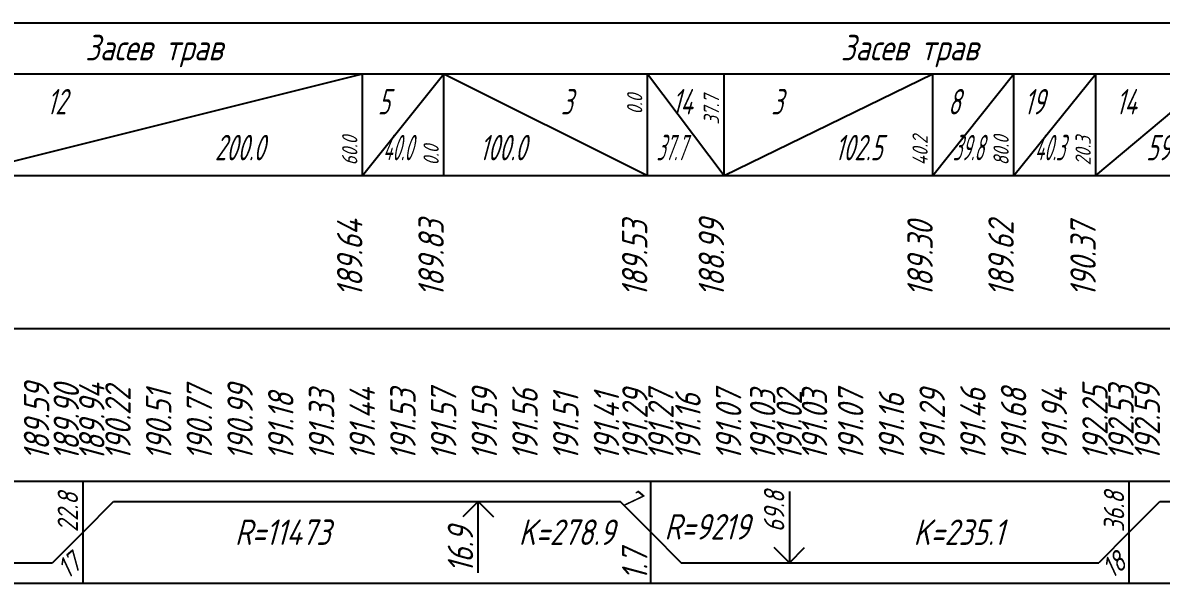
# Model space of a CAD drawing. Extents: x 2172 to 5772, y -842 to -248.
# Drawn here: x 4955.2 to 5067.1, y -730.6 to -675.6 of the extents above; entities that cross this region are included whole.
import ezdxf

# ---------------------------------------------------------------- set-up
doc = ezdxf.new("R2010")
doc.units = 0
doc.header["$MEASUREMENT"] = 0
doc.layers.get('0').update_dxf_attribs({"linetype": 'CONTINUOUS'})
for name, color, linetype in [('КРАСНЫЕ_ОТМЕТКИ', 1, 'CONTINUOUS'), ('ОСЬ_УКЛОН_И_КРИВАЯ', 1, 'CONTINUOUS'), ('ОТМЕТКИ_КЮВЕТОВ', 7, 'CONTINUOUS'), ('ЧЕРНЫЕ_ОТМЕТКИ', 7, 'CONTINUOUS')]:
    doc.layers.add(name, color=color, linetype=linetype)
doc.styles.add('ГОСТ', font='gost.TTF', dxfattribs={"oblique": 15, "height": 1})

msp = doc.modelspace()

# ---------------------------------------------------------------- linework, layer by layer
at = {"linetype": 'Continuous'}
for p, q in [((4736.6, -675.58), (5570.22, -675.58)), ((4736.6, -680.58), (5570.22, -680.58)), ((4736.6, -690.58), (5570.22, -690.58)), ((4736.6, -705.58), (5570.22, -705.58)), ((4736.6, -720.58), (5570.22, -720.58)), ((4736.6, -730.58), (5570.22, -730.58))]:
    msp.add_line(p, q, dxfattribs=at)
at = {"layer": 'ОСЬ_УКЛОН_И_КРИВАЯ'}
for p, q in [((4961.15, -730.58), (4961.15, -720.58)), ((5016.93, -730.58), (5016.93, -720.58)), ((5063.95, -730.58), (5063.95, -720.58)), ((4961.15, -725.58), (4964.15, -722.58)), ((4964.15, -722.58), (5013.93, -722.58)), ((4999.98, -722.58), (4998.48, -724.08)), ((4999.98, -729.58), (4999.98, -722.58)), ((4999.98, -722.58), (5001.48, -724.08)), ((5016.93, -725.58), (5013.93, -722.58)), ((5030.55, -721.58), (5030.55, -728.58)), ((5063.95, -725.58), (5066.95, -722.58)), ((5066.95, -722.58), (5120.45, -722.58)), ((4961.15, -725.58), (4958.15, -728.58)), ((5016.93, -725.58), (5019.93, -728.58)), ((5063.95, -725.58), (5060.95, -728.58)), ((5030.55, -728.58), (5029.05, -727.08)), ((5030.55, -728.58), (5032.05, -727.08)), ((4933.93, -728.58), (4958.15, -728.58)), ((5019.93, -728.58), (5060.95, -728.58))]:
    msp.add_line(p, q, dxfattribs=at)
at = {"layer": 'ОТМЕТКИ_КЮВЕТОВ'}
for p, q in [((4948.6, -690.58), (4988.6, -680.58)), ((4988.6, -690.58), (4988.6, -680.58)), ((4988.6, -690.58), (4996.6, -680.58)), ((4996.6, -690.58), (4996.6, -680.58)), ((4996.6, -680.58), (5016.6, -690.58)), ((5016.6, -690.58), (5016.6, -680.58)), ((5016.6, -680.58), (5024.14, -690.58)), ((5024.14, -690.58), (5024.14, -680.58)), ((5024.14, -690.58), (5044.64, -680.58)), ((5044.64, -690.58), (5044.64, -680.58)), ((5044.64, -690.58), (5052.6, -680.58)), ((5052.6, -690.58), (5052.6, -680.58)), ((5052.6, -690.58), (5060.66, -680.58)), ((5060.66, -690.58), (5060.66, -680.58)), ((5060.66, -690.58), (5072.6, -680.58))]:
    msp.add_line(p, q, dxfattribs=at)

# ---------------------------------------------------------------- texts
at = {"style": 'ГОСТ', "oblique": 15}
for p in [(4961.37, -679.27), (5035.61, -679.27)]:
    msp.add_text('Засев трав', height=2.5, dxfattribs=at).set_placement(p)
at = {"layer": 'КРАСНЫЕ_ОТМЕТКИ', "style": 'ГОСТ', "oblique": 15}
for s, p in [('189.59', (4957.83, -718.54)), ('189.90', (4960.75, -718.56)), ('189.94', (4963.26, -718.59)), ('190.22', (4965.83, -718.54)), ('190.51', (4969.83, -718.54)), ('190.77', (4973.83, -718.54)), ('190.99', (4977.83, -718.54)), ('191.33', (4985.83, -718.54)), ('191.44', (4989.83, -718.54)), ('191.53', (4993.83, -718.54)), ('191.57', (4997.83, -718.54)), ('191.59', (5001.83, -718.54)), ('191.56', (5005.83, -718.54)), ('191.29', (5016.63, -718.54)), ('191.27', (5019.18, -718.54)), ('191.07', (5025.83, -718.54)), ('191.03', (5029.18, -718.54)), ('191.02', (5031.78, -718.54)), ('191.03', (5034.27, -718.54)), ('191.07', (5037.83, -718.54)), ('191.29', (5045.83, -718.54)), ('191.46', (5049.83, -718.54)), ('191.68', (5053.83, -718.54)), ('191.94', (5057.83, -718.54)), ('192.25', (5061.83, -718.54)), ('192.53', (5064.38, -718.54)), ('192.59', (5066.96, -718.54)), ('191.18', (4981.83, -718.54)), ('191.51', (5009.83, -718.54)), ('191.41', (5013.83, -718.54)), ('191.16', (5021.83, -718.54)), ('191.16', (5041.83, -718.54))]:
    msp.add_text(s, height=2.5, rotation=90, dxfattribs=at).set_placement(p)
at = {"layer": 'ОСЬ_УКЛОН_И_КРИВАЯ', "style": 'ГОСТ', "oblique": 15}
for s, height, rotation, p in [('22.8', 2, 90, (4960.65, -725.58)), ('7', 2, 320, (5013.93, -722.58)), ('69.8', 2, 90, (5030.05, -725.58)), ('36.8', 2, 90, (5063.45, -725.58)), ('16.9', 2.5, 90, (4999.48, -729.58)), ('1.7', 2.5, 90, (5016.6, -730.3)), ('17', 2, 40, (4959.65, -730.23)), ('18', 2, 40, (5062.28, -730.19))]:
    msp.add_text(s, height=height, rotation=rotation, dxfattribs=at).set_placement(p)
for s, p in [('R=11473', (4976.07, -726.83)), ('K=278.9', (5003.96, -726.83)), ('R=9219', (5018.27, -726.3)), ('K=235.1', (5042.75, -726.83))]:
    msp.add_text(s, height=2.5, dxfattribs=at).set_placement(p)
at = {"layer": 'ОТМЕТКИ_КЮВЕТОВ', "style": 'ГОСТ', "oblique": 15}
for s, width, p in [('12', 0.8, (4957.6, -684.58)), ('5', 0.8, (4990.1, -684.58)), ('3', 0.8, (5008.1, -684.58)), ('14', 0.8, (5019.01, -684.58)), ('3', 0.8, (5028.76, -684.58)), ('8', 0.8, (5046.13, -684.58)), ('19', 0.8, (5053.61, -684.58)), ('14', 0.8, (5062.64, -684.58)), ('200.0', 0.8, (4974.1, -689.08)), ('40.0', 0.6, (4990.6, -689.08)), ('100.0', 0.8, (5000.1, -689.08)), ('37.7', 0.6, (5017.48, -689.08)), ('102.5', 0.8, (5035.02, -689.08)), ('39.8', 0.6, (5046.61, -689.08)), ('40.3', 0.6, (5054.64, -689.08)), ('59.7', 0.8, (5065.61, -689.08))]:
    msp.add_text(s, height=2.5, dxfattribs=dict(at, width=width)).set_placement(p)
for s, p in [('0.0', (5016.1, -684.58)), ('37.7', (5023.64, -685.58)), ('60.0', (4988.1, -689.58)), ('40.2', (5044.14, -689.58)), ('80.0', (5052.1, -689.58)), ('20.3', (5060.16, -689.58)), ('0.0', (4996.1, -689.58))]:
    msp.add_text(s, height=1.5, rotation=90, dxfattribs=at).set_placement(p)
at = {"layer": 'ЧЕРНЫЕ_ОТМЕТКИ', "style": 'ГОСТ', "oblique": 15}
for s, p in [('189.83', (4996.6, -702.49)), ('189.53', (5016.6, -702.49)), ('188.99', (5024.14, -702.49)), ('189.62', (5052.6, -702.49)), ('189.64', (4988.6, -702.49)), ('189.30', (5044.64, -702.49)), ('190.37', (5060.66, -702.49))]:
    msp.add_text(s, height=2.5, rotation=90, dxfattribs=at).set_placement(p)

doc.saveas('drawing.dxf')
